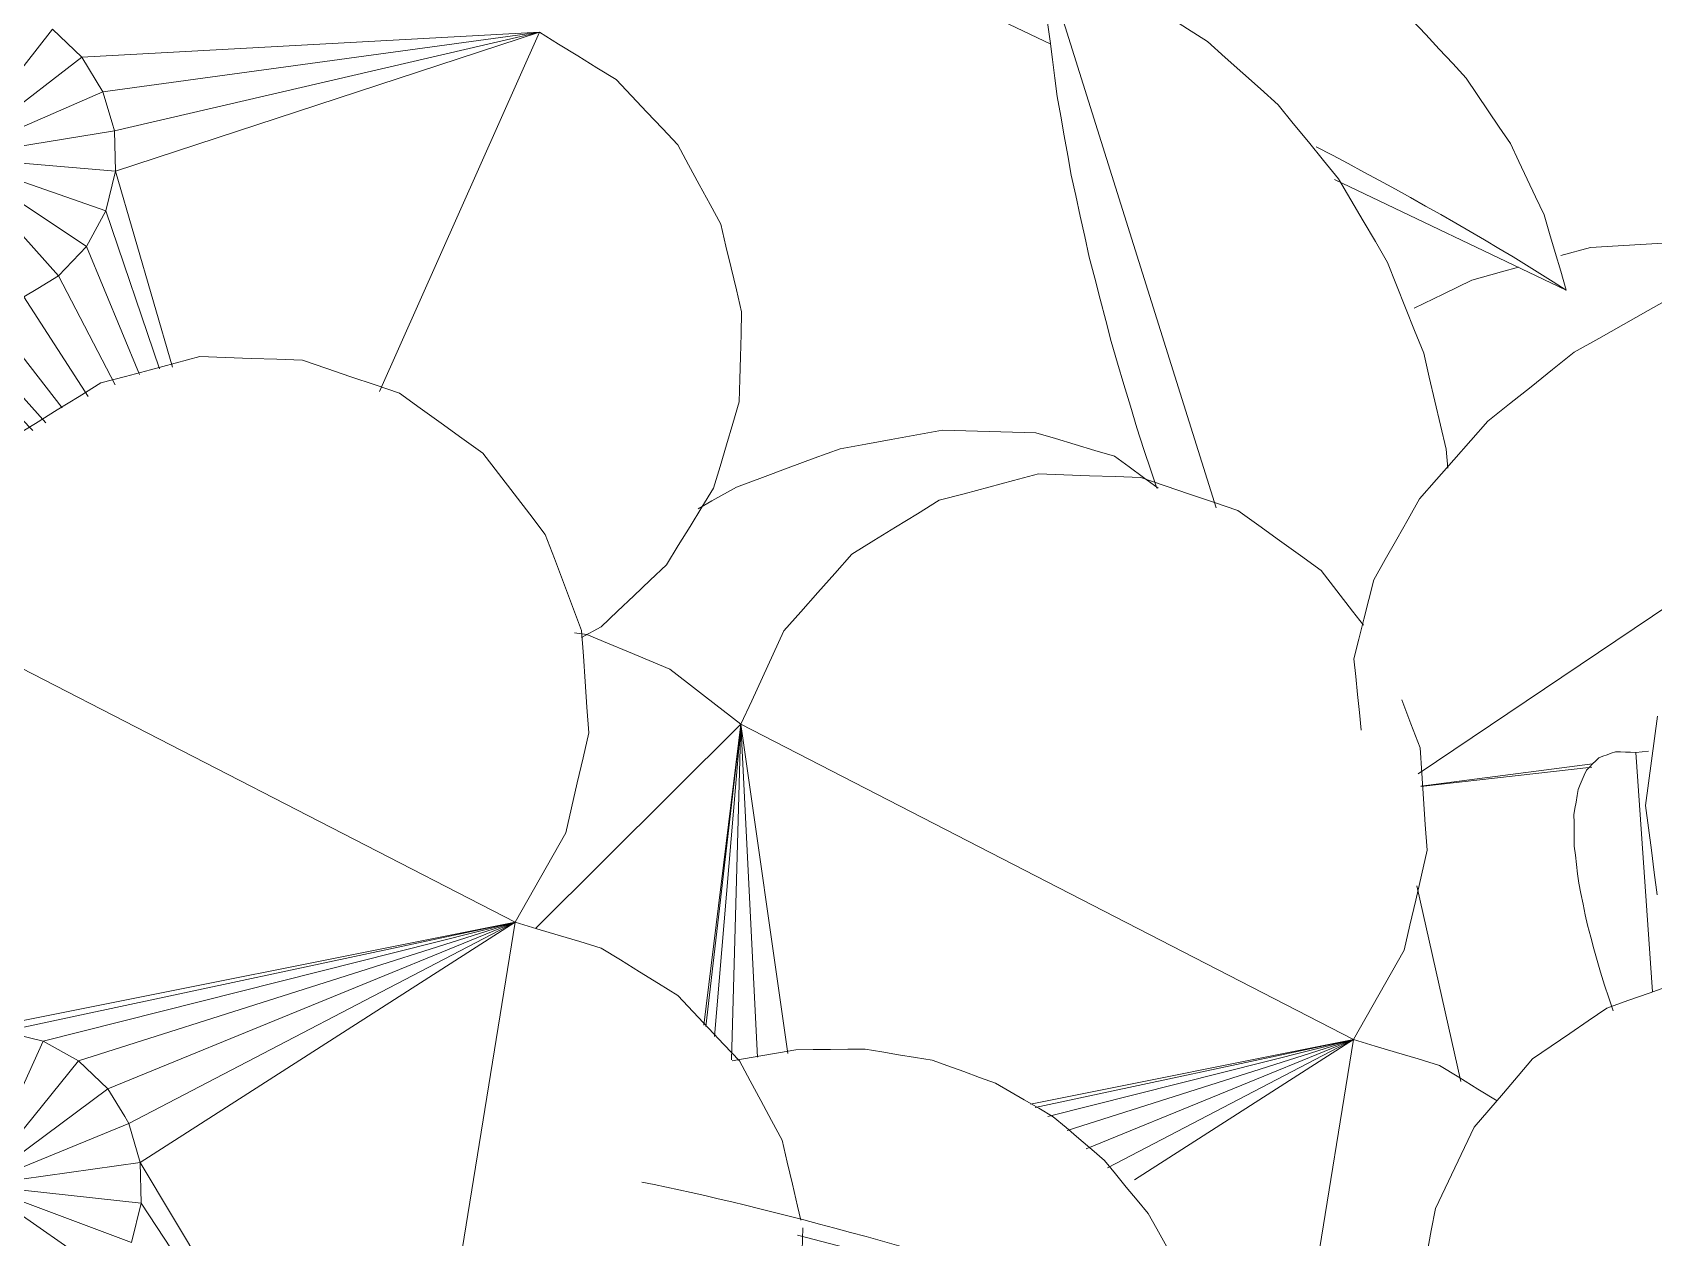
# Model space of a CAD drawing. Header units: metres. Extents: x -18.34 to -13.25, y -25.49 to -16.26.
# Drawn here: x -17.1471 to -17.0595, y -21.1361 to -21.071 of the extents above; entities that cross this region are included whole.
import ezdxf

# ---------------------------------------------------------------- set-up
doc = ezdxf.new("R2010")
doc.units = ezdxf.units.M
doc.layers.add('Importações nas famílias', color=7, linetype='Continuous', lineweight=5)
doc.layers.add('Vegetação', color=7, linetype='Continuous', lineweight=5)

# ---------------------------------------------------------------- blocks, each defined once
blk = doc.blocks.new('Planta_pergolado_12200 - plantas pergolado_skp_Component_12-V767-Pavimento 02 - Executivo')
at = {"layer": 'Importações nas famílias', "color": 9}
blk.add_line((0.474209, 0.037896), (0.496361, 0.043664), dxfattribs=at)
at = {"layer": 'Importações nas famílias', "color": 9, "flags": 128}
for points in [[(0.492589, 0.042412), (0.493532, 0.042725), (0.494475, 0.043038), (0.495418, 0.043351), (0.496361, 0.043664)], [(0.496361, 0.043664), (0.496024, 0.042754), (0.495688, 0.041844), (0.495351, 0.040934), (0.495014, 0.040024)], [(0.488817, 0.041204), (0.48976, 0.041506), (0.490703, 0.041808), (0.491646, 0.04211), (0.492589, 0.042412)], [(0.485087, 0.040054), (0.486019, 0.040341), (0.486952, 0.040629), (0.487885, 0.040916), (0.488817, 0.041204)], [(0.481439, 0.038975), (0.482351, 0.039245), (0.483263, 0.039515), (0.484175, 0.039784), (0.485087, 0.040054)], [(0.495014, 0.040024), (0.494547, 0.039202), (0.49408, 0.038379), (0.493613, 0.037556), (0.493145, 0.036734)], [(0.477915, 0.03798), (0.478796, 0.038229), (0.479677, 0.038478), (0.480558, 0.038727), (0.481439, 0.038975)], [(0.474554, 0.037079), (0.475394, 0.037304), (0.476235, 0.037529), (0.477075, 0.037755), (0.477915, 0.03798)], [(0.471393, 0.036281), (0.472183, 0.036481), (0.472973, 0.03668), (0.473764, 0.036879), (0.474554, 0.037079)], [(0.468466, 0.035597), (0.469198, 0.035768), (0.46993, 0.035939), (0.470661, 0.03611), (0.471393, 0.036281)], [(0.493145, 0.036734), (0.492559, 0.036018), (0.491972, 0.035302), (0.491385, 0.034586), (0.490798, 0.033871)], [(0.465808, 0.035034), (0.466473, 0.035174), (0.467137, 0.035315), (0.467802, 0.035456), (0.468466, 0.035597)], [(0.490798, 0.033871), (0.490105, 0.033278), (0.489412, 0.032686), (0.488719, 0.032094), (0.488027, 0.031502)], [(0.488027, 0.031502), (0.487244, 0.031047), (0.486462, 0.030592), (0.485679, 0.030137), (0.484897, 0.029682)], [(0.484897, 0.029682), (0.484043, 0.029376), (0.48319, 0.029069), (0.482336, 0.028762), (0.481482, 0.028456)], [(0.474123, 0.027881), (0.47318, 0.028047), (0.472237, 0.028213), (0.471294, 0.02838), (0.470678, 0.028488)], [(0.481482, 0.028456), (0.480577, 0.028304), (0.479672, 0.028153), (0.478768, 0.028002), (0.477863, 0.027851)], [(0.477863, 0.027851), (0.476928, 0.027858), (0.475993, 0.027866), (0.475058, 0.027873), (0.474123, 0.027881)]]:
    blk.add_lwpolyline(points, dxfattribs=at)
blk = doc.blocks.new('Planta_pergolado_12200 - plantas pergolado_skp_Component_12-V770-Pavimento 02 - Executivo')
at = {"layer": 'Importações nas famílias', "color": 9}
for p, q in [((0.51949, 0.011823), (0.52039, 0.024762)), ((0.52018, 0.011751), (0.51949, 0.011823))]:
    blk.add_line(p, q, dxfattribs=at)
at = {"layer": 'Importações nas famílias', "color": 9, "flags": 128}
for points in [[(0.517585, 0.0237), (0.517813, 0.024392), (0.518042, 0.025085), (0.51827, 0.025777)], [(0.516887, 0.02116), (0.517061, 0.021795), (0.517236, 0.02243), (0.51741, 0.023065), (0.517585, 0.0237)], [(0.516413, 0.018878), (0.516532, 0.019449), (0.51665, 0.020019), (0.516769, 0.02059), (0.516887, 0.02116)], [(0.516169, 0.016879), (0.51623, 0.017379), (0.516291, 0.017878), (0.516352, 0.018378), (0.516413, 0.018878)], [(0.516156, 0.015185), (0.516159, 0.015608), (0.516163, 0.016032), (0.516166, 0.016455), (0.516169, 0.016879)], [(0.516376, 0.013815), (0.516321, 0.014157), (0.516266, 0.0145), (0.516211, 0.014842), (0.516156, 0.015185)], [(0.516826, 0.012784), (0.516713, 0.013042), (0.516601, 0.013299), (0.516488, 0.013557), (0.516376, 0.013815)], [(0.5175, 0.012104), (0.517331, 0.012274), (0.517163, 0.012444), (0.516994, 0.012614), (0.516826, 0.012784)], [(0.518391, 0.011782), (0.518168, 0.011863), (0.517946, 0.011943), (0.517723, 0.012024), (0.5175, 0.012104)], [(0.51949, 0.011823), (0.519215, 0.011813), (0.518941, 0.011803), (0.518666, 0.011793), (0.518391, 0.011782)]]:
    blk.add_lwpolyline(points, dxfattribs=at)
blk = doc.blocks.new('Planta_pergolado_12200 - plantas pergolado_skp_Component_17-V3016-Pavimento 02 - Executivo')
at = {"layer": 'Importações nas famílias', "color": 9, "flags": 128}
for points in [[(0.520023, -0.014691), (0.520182, -0.013485), (0.520342, -0.012279), (0.520501, -0.011074), (0.520661, -0.009868)], [(0.520652, -0.019516), (0.520495, -0.01831), (0.520338, -0.017104), (0.52018, -0.015897), (0.520023, -0.014691)], [(0.517927, -0.025631), (0.519072, -0.025227), (0.520217, -0.024823), (0.521362, -0.024419), (0.522507, -0.024016)], [(0.513921, -0.028379), (0.514923, -0.027692), (0.515924, -0.027005), (0.516925, -0.026318), (0.517927, -0.025631)], [(0.510763, -0.032072), (0.511553, -0.031149), (0.512342, -0.030226), (0.513132, -0.029302), (0.513921, -0.028379)], [(0.508668, -0.03646), (0.509192, -0.035363), (0.509715, -0.034266), (0.510239, -0.033169), (0.510763, -0.032072)], [(0.507778, -0.041243), (0.508001, -0.040047), (0.508223, -0.038851), (0.508445, -0.037656), (0.508668, -0.03646)]]:
    blk.add_lwpolyline(points, dxfattribs=at)
blk = doc.blocks.new('Planta_pergolado_12200 - plantas pergolado_skp_Component_16-V3017-Pavimento 02 - Executivo')
blk.add_blockref('Planta_pergolado_12200 - plantas pergolado_skp_Component_17-V3016-Pavimento 02 - Executivo', (0, 0))
at = {"extrusion": (0, 0, -1), "zscale": -1, "rotation": 180}
for name in ['Planta_pergolado_12200 - plantas pergolado_skp_Component_12-V770-Pavimento 02 - Executivo', 'Planta_pergolado_12200 - plantas pergolado_skp_Component_12-V767-Pavimento 02 - Executivo']:
    blk.add_blockref(name, (0, 0), dxfattribs=at)
blk = doc.blocks.new('Planta_pergolado_12200 - plantas pergolado_skp_Component_17-V3027-Pavimento 02 - Executivo')
at = {"layer": 'Importações nas famílias', "color": 9}
for p, q in [((0.425865, -0.00396), (0.458958, -0.020997)), ((0.458958, -0.020997), (0.429133, -0.026956)), ((0.431323, -0.026906), (0.458958, -0.020997)), ((0.433451, -0.027426), (0.458958, -0.020997)), ((0.458958, -0.020997), (0.435372, -0.028479)), ((0.458958, -0.020997), (0.436955, -0.029995)), ((0.438093, -0.03187), (0.458958, -0.020997)), ((0.438707, -0.033976), (0.458958, -0.020997)), ((0.452996, -0.057802), (0.458958, -0.020997)), ((0.433451, -0.027426), (0.431323, -0.026906)), ((0.429943, -0.035201), (0.433451, -0.027426)), ((0.435372, -0.028479), (0.433451, -0.027426)), ((0.429943, -0.035201), (0.435372, -0.028479)), ((0.436955, -0.029995), (0.435372, -0.028479)), ((0.429943, -0.035201), (0.436955, -0.029995)), ((0.437864, -0.031493), (0.436955, -0.029995)), ((0.437864, -0.031493), (0.438093, -0.03187)), ((0.438093, -0.03187), (0.429943, -0.035201)), ((0.438093, -0.03187), (0.438707, -0.033976)), ((0.429943, -0.035201), (0.438707, -0.033976)), ((0.438707, -0.033976), (0.438756, -0.03617)), ((0.438707, -0.033976), (0.452996, -0.057802)), ((0.429943, -0.035201), (0.438236, -0.038302)), ((0.437184, -0.040227), (0.429943, -0.035201)), ((0.429943, -0.035201), (0.438756, -0.03617)), ((0.438756, -0.03617), (0.438236, -0.038302)), ((0.452996, -0.057802), (0.438756, -0.03617))]:
    blk.add_line(p, q, dxfattribs=at)
at = {"layer": 'Importações nas famílias', "color": 9, "flags": 128}
for points in [[(0.436577, 0.008143), (0.437915, 0.008498), (0.439254, 0.008853), (0.440593, 0.009208), (0.441931, 0.009563)], [(0.441931, 0.009563), (0.443315, 0.009515), (0.444699, 0.009467), (0.446082, 0.00942), (0.447466, 0.009372)], [(0.447466, 0.009372), (0.448777, 0.008925), (0.450087, 0.008478), (0.451398, 0.008032), (0.452709, 0.007585)], [(0.43186, 0.005232), (0.433039, 0.005959), (0.434219, 0.006687), (0.435398, 0.007415), (0.436577, 0.008143)], [(0.452709, 0.007585), (0.453834, 0.006778), (0.45496, 0.00597), (0.456085, 0.005163), (0.457211, 0.004355)], [(0.457211, 0.004355), (0.458055, 0.003256), (0.458899, 0.002157), (0.459743, 0.001058), (0.460587, -0.000041)], [(0.460587, -0.000041), (0.461078, -0.001338), (0.461569, -0.002635), (0.462059, -0.003932), (0.46255, -0.005228)], [(0.46255, -0.005228), (0.462646, -0.006612), (0.462741, -0.007996), (0.462836, -0.00938), (0.462932, -0.010764)], [(0.462932, -0.010764), (0.462623, -0.012116), (0.462315, -0.013469), (0.462007, -0.014821), (0.461699, -0.016174)], [(0.461699, -0.016174), (0.461014, -0.01738), (0.460328, -0.018585), (0.459643, -0.019791), (0.458958, -0.020997)], [(0.458958, -0.020997), (0.460121, -0.021346), (0.461284, -0.021695), (0.462447, -0.022045), (0.46361, -0.022394)], [(0.46361, -0.022394), (0.464643, -0.023033), (0.465676, -0.023672), (0.466709, -0.024312), (0.467741, -0.024951)], [(0.467741, -0.024951), (0.468574, -0.025836), (0.469407, -0.026721), (0.470239, -0.027606), (0.471072, -0.028492)], [(0.471072, -0.028492), (0.471647, -0.029563), (0.472222, -0.030634), (0.472798, -0.031705), (0.473373, -0.032776)], [(0.473373, -0.032776), (0.473652, -0.03396), (0.473931, -0.035144), (0.47421, -0.036328), (0.474392, -0.037099)], [(0.474489, -0.037512), (0.474453, -0.038728), (0.474416, -0.039944), (0.47438, -0.04116), (0.474343, -0.042376)]]:
    blk.add_lwpolyline(points, dxfattribs=at)
blk = doc.blocks.new('Planta_pergolado_12200 - plantas pergolado_skp_Component_16-V3028-Pavimento 02 - Executivo')
blk.add_blockref('Planta_pergolado_12200 - plantas pergolado_skp_Component_17-V3027-Pavimento 02 - Executivo', (0, 0))
blk = doc.blocks.new('Planta_pergolado_12200 - plantas pergolado_skp_Component_17-V3031-Pavimento 02 - Executivo')
at = {"layer": 'Importações nas famílias', "color": 9}
for p, q in [((0.428551, 0.020337), (0.433956, 0.027264)), ((0.435544, 0.025751), (0.433956, 0.027264)), ((0.460269, 0.027088), (0.435544, 0.025751)), ((0.460269, 0.027088), (0.436687, 0.023878)), ((0.437307, 0.021773), (0.460269, 0.027088)), ((0.437362, 0.019579), (0.460269, 0.027088)), ((0.451622, 0.007688), (0.460269, 0.027088)), ((0.428551, 0.020337), (0.435544, 0.025751)), ((0.436687, 0.023878), (0.435544, 0.025751)), ((0.428551, 0.020337), (0.436687, 0.023878)), ((0.437182, 0.022196), (0.436687, 0.023878)), ((0.437182, 0.022196), (0.437307, 0.021773)), ((0.437307, 0.021773), (0.428551, 0.020337)), ((0.437307, 0.021773), (0.437362, 0.019579)), ((0.428551, 0.020337), (0.435802, 0.01552)), ((0.434293, 0.013931), (0.428551, 0.020337)), ((0.428551, 0.020337), (0.436849, 0.017446)), ((0.428551, 0.020337), (0.437362, 0.019579)), ((0.437362, 0.019579), (0.436849, 0.017446)), ((0.437362, 0.019579), (0.440453, 0.008988)), ((0.436849, 0.017446), (0.435802, 0.01552)), ((0.439739, 0.008908), (0.436849, 0.017446)), ((0.435802, 0.01552), (0.434293, 0.013931)), ((0.438667, 0.0086), (0.435802, 0.01552)), ((0.433173, 0.013246), (0.432424, 0.012789)), ((0.434293, 0.013931), (0.433173, 0.013246)), ((0.437348, 0.008033), (0.434293, 0.013931)), ((0.432894, 0.005572), (0.426004, 0.012633)), ((0.435885, 0.007404), (0.432424, 0.012789)), ((0.433595, 0.005983), (0.428133, 0.012117)), ((0.434478, 0.006798), (0.430323, 0.01217)), ((0.463609, -0.005027), (0.462541, -0.005605))]:
    blk.add_line(p, q, dxfattribs=at)
at = {"layer": 'Importações nas famílias', "color": 9, "flags": 128}
for points in [[(0.460269, 0.027088), (0.461304, 0.02645), (0.462339, 0.025812), (0.463374, 0.025174), (0.464409, 0.024537)], [(0.464409, 0.024537), (0.465244, 0.023653), (0.466079, 0.022769), (0.466914, 0.021885), (0.467749, 0.021001)], [(0.467749, 0.021001), (0.468328, 0.01993), (0.468906, 0.01886), (0.469485, 0.01779), (0.470063, 0.01672)], [(0.470063, 0.01672), (0.470346, 0.015536), (0.470628, 0.014353), (0.470911, 0.013169), (0.471193, 0.011986)], [(0.471193, 0.011986), (0.47116, 0.01077), (0.471127, 0.009554), (0.471094, 0.008338), (0.471061, 0.007122)], [(0.471061, 0.007122), (0.470715, 0.005956), (0.470369, 0.004791), (0.470024, 0.003625), (0.469678, 0.002459)], [(0.469678, 0.002459), (0.469042, 0.001423), (0.468407, 0.000388), (0.467771, -0.000648), (0.467136, -0.001684)], [(0.467136, -0.001684), (0.466254, -0.00252), (0.465372, -0.003356), (0.464491, -0.004191), (0.463609, -0.005027)]]:
    blk.add_lwpolyline(points, dxfattribs=at)
blk = doc.blocks.new('Planta_pergolado_12200 - plantas pergolado_skp_Component_16-V3032-Pavimento 02 - Executivo')
blk.add_blockref('Planta_pergolado_12200 - plantas pergolado_skp_Component_17-V3031-Pavimento 02 - Executivo', (0, 0))
blk = doc.blocks.new('Planta_pergolado_12200 - plantas pergolado_skp_Component_17-V3041-Pavimento 02 - Executivo')
at = {"layer": 'Importações nas famílias', "color": 9}
for p, q in [((0.462164, -0.005356), (0.462832, -0.005446)), ((0.471154, -0.010298), (0.460065, -0.021329)), ((0.469153, -0.026564), (0.471154, -0.010298)), ((0.469263, -0.026633), (0.471154, -0.010298)), ((0.469732, -0.027174), (0.471154, -0.010298)), ((0.470637, -0.028432), (0.471154, -0.010298)), ((0.471154, -0.010298), (0.504247, -0.027335)), ((0.473682, -0.02808), (0.471154, -0.010298)), ((0.472043, -0.02828), (0.471154, -0.010298)), ((0.504247, -0.027335), (0.486788, -0.030824)), ((0.487053, -0.031012), (0.504247, -0.027335)), ((0.487736, -0.031496), (0.504247, -0.027335)), ((0.504247, -0.027335), (0.488784, -0.03224)), ((0.504247, -0.027335), (0.489795, -0.033245)), ((0.490954, -0.034262), (0.504247, -0.027335)), ((0.492422, -0.034914), (0.504247, -0.027335)), ((0.500682, -0.049343), (0.504247, -0.027335))]:
    blk.add_line(p, q, dxfattribs=at)
at = {"layer": 'Importações nas famílias', "color": 9, "flags": 128}
for points in [[(0.481867, 0.001805), (0.483205, 0.00216), (0.484544, 0.002515), (0.485882, 0.00287), (0.487221, 0.003225)], [(0.487221, 0.003225), (0.488605, 0.003177), (0.489989, 0.003129), (0.491372, 0.003082), (0.492756, 0.003034)], [(0.492756, 0.003034), (0.494067, 0.002587), (0.495377, 0.00214), (0.496688, 0.001694), (0.497998, 0.001247)], [(0.47715, -0.001106), (0.478329, -0.000379), (0.479508, 0.000349), (0.480687, 0.001077), (0.481867, 0.001805)], [(0.497998, 0.001247), (0.499124, 0.00044), (0.500249, -0.000368), (0.501375, -0.001175), (0.5025, -0.001983)], [(0.473475, -0.005259), (0.474394, -0.004221), (0.475312, -0.003183), (0.476231, -0.002145), (0.47715, -0.001106)], [(0.5025, -0.001983), (0.503345, -0.003082), (0.504189, -0.004181), (0.504782, -0.004953)], [(0.462832, -0.005446), (0.463952, -0.005915), (0.465072, -0.006385), (0.466192, -0.006854), (0.467312, -0.007323)], [(0.471154, -0.010298), (0.471734, -0.009039), (0.472315, -0.007779), (0.472895, -0.006519), (0.473475, -0.005259)], [(0.467312, -0.007323), (0.468273, -0.008067), (0.469233, -0.008811), (0.470194, -0.009555), (0.471154, -0.010298)], [(0.506859, -0.008973), (0.507349, -0.01027), (0.50784, -0.011566)], [(0.50784, -0.011566), (0.507935, -0.01295), (0.508031, -0.014334), (0.508126, -0.015718), (0.508221, -0.017102)], [(0.508221, -0.017102), (0.507913, -0.018454), (0.507605, -0.019807), (0.507297, -0.021159), (0.506989, -0.022512)], [(0.506989, -0.022512), (0.506303, -0.023718), (0.505618, -0.024923), (0.504933, -0.026129), (0.504247, -0.027335)], [(0.504247, -0.027335), (0.50541, -0.027684), (0.506573, -0.028033), (0.507736, -0.028383), (0.508899, -0.028732)], [(0.508899, -0.028732), (0.509932, -0.029371), (0.510965, -0.03001), (0.511998, -0.03065)]]:
    blk.add_lwpolyline(points, dxfattribs=at)
blk = doc.blocks.new('Planta_pergolado_12200 - plantas pergolado_skp_Component_16-V3042-Pavimento 02 - Executivo')
blk.add_blockref('Planta_pergolado_12200 - plantas pergolado_skp_Component_17-V3041-Pavimento 02 - Executivo', (0, 0))
blk = doc.blocks.new('Planta_pergolado_12200 - plantas pergolado_skp_-V3068-Pavimento 02 - Executivo')
for name in ['Planta_pergolado_12200 - plantas pergolado_skp_Component_16-V3032-Pavimento 02 - Executivo', 'Planta_pergolado_12200 - plantas pergolado_skp_Component_16-V3028-Pavimento 02 - Executivo', 'Planta_pergolado_12200 - plantas pergolado_skp_Component_16-V3017-Pavimento 02 - Executivo', 'Planta_pergolado_12200 - plantas pergolado_skp_Component_16-V3042-Pavimento 02 - Executivo']:
    blk.add_blockref(name, (0, 0))
blk = doc.blocks.new('Planta_pergolado_12200 - plantas pergolado_skp_-V3129-Pavimento 02 - Executivo')
blk.add_blockref('Planta_pergolado_12200 - plantas pergolado_skp_-V3068-Pavimento 02 - Executivo', (0, 0))
blk = doc.blocks.new('Planta_pergolado_12200 - plantas pergolado_skp_Component_12-V3339-Pavimento 02 - Executivo')
at = {"layer": 'Importações nas famílias', "color": 9}
for p, q in [((0.475502, 0.032362), (0.487895, 0.026447)), ((0.502226, 0.020896), (0.503103, 0.020447)), ((0.503222, 0.019131), (0.515743, 0.013155))]:
    blk.add_line(p, q, dxfattribs=at)
at = {"layer": 'Importações nas famílias', "color": 9, "flags": 128}
for points in [[(0.487874, 0.03533), (0.486807, 0.035241), (0.48574, 0.035151), (0.484673, 0.035062), (0.483606, 0.034973)], [(0.492154, 0.035039), (0.491084, 0.035112), (0.490014, 0.035185), (0.488944, 0.035257), (0.487874, 0.03533)], [(0.496345, 0.034107), (0.495297, 0.03434), (0.494249, 0.034573), (0.493202, 0.034806), (0.492154, 0.035039)], [(0.483606, 0.034973), (0.482567, 0.034724), (0.481528, 0.034474), (0.480489, 0.034225), (0.479449, 0.033976)], [(0.479449, 0.033976), (0.478463, 0.033572), (0.477476, 0.033169), (0.476489, 0.032765), (0.475718, 0.032451)], [(0.500348, 0.032555), (0.499347, 0.032943), (0.498346, 0.033331), (0.497345, 0.033719), (0.496345, 0.034107)], [(0.50407, 0.03042), (0.503139, 0.030953), (0.502209, 0.031487), (0.501278, 0.032021), (0.500348, 0.032555)], [(0.475502, 0.032362), (0.476282, 0.032096), (0.477062, 0.03183), (0.477842, 0.031563), (0.478622, 0.031297)], [(0.478622, 0.031297), (0.479445, 0.030993), (0.480267, 0.030689), (0.48109, 0.030385), (0.481913, 0.03008)], [(0.481913, 0.03008), (0.482769, 0.029742), (0.483625, 0.029403), (0.484481, 0.029064), (0.485337, 0.028725)], [(0.507423, 0.027751), (0.506585, 0.028418), (0.505746, 0.029085), (0.504908, 0.029752), (0.50407, 0.03042)], [(0.485337, 0.028725), (0.486217, 0.028356), (0.487097, 0.027986), (0.487761, 0.027707)], [(0.510329, 0.024613), (0.509603, 0.025397), (0.508876, 0.026182), (0.50815, 0.026967), (0.507423, 0.027751)], [(0.51272, 0.021077), (0.512122, 0.021961), (0.511524, 0.022845), (0.510927, 0.023729), (0.510329, 0.024613)], [(0.514539, 0.017228), (0.514084, 0.01819), (0.513629, 0.019152), (0.513174, 0.020115), (0.51272, 0.021077)], [(0.503103, 0.020447), (0.503954, 0.019991), (0.504806, 0.019534), (0.505657, 0.019077), (0.506508, 0.01862)], [(0.506508, 0.01862), (0.507325, 0.018161), (0.508141, 0.017701), (0.508958, 0.017242), (0.509774, 0.016782)], [(0.509774, 0.016782), (0.510546, 0.016325), (0.511319, 0.015868), (0.512091, 0.015411), (0.512864, 0.014954)], [(0.515743, 0.013155), (0.515442, 0.014173), (0.515141, 0.015191), (0.51484, 0.01621), (0.514539, 0.017228)], [(0.512864, 0.014954), (0.513584, 0.014504), (0.514304, 0.014054), (0.515024, 0.013605), (0.515743, 0.013155)]]:
    blk.add_lwpolyline(points, dxfattribs=at)
blk = doc.blocks.new('Planta_pergolado_12200 - plantas pergolado_skp_Component_16-V3341-Pavimento 02 - Executivo')
blk.add_blockref('Planta_pergolado_12200 - plantas pergolado_skp_Component_12-V3339-Pavimento 02 - Executivo', (0, 0))
blk = doc.blocks.new('Planta_pergolado_12200 - plantas pergolado_skp_Component_12-V2461-Pavimento 02 - Executivo')
at = {"layer": 'Importações nas famílias', "color": 9}
for p, q in [((0.487428, -0.031333), (0.496832, -0.001392)), ((0.509339, -0.003535), (0.509252, -0.004572))]:
    blk.add_line(p, q, dxfattribs=at)
at = {"layer": 'Importações nas famílias', "color": 9, "flags": 128}
for points in [[(0.492534, -0.005725), (0.492924, -0.004552), (0.493313, -0.003378), (0.493617, -0.002463)], [(0.509252, -0.004572), (0.508948, -0.005868), (0.508644, -0.007163), (0.50834, -0.008458), (0.508036, -0.009753)], [(0.491156, -0.01038), (0.491501, -0.009216), (0.491845, -0.008053), (0.49219, -0.006889), (0.492534, -0.005725)], [(0.489974, -0.014947), (0.49027, -0.013805), (0.490565, -0.012663), (0.490861, -0.011522), (0.491156, -0.01038)], [(0.508036, -0.009753), (0.507549, -0.010978), (0.507061, -0.012203), (0.506573, -0.013429), (0.506085, -0.014654)], [(0.506085, -0.014654), (0.505425, -0.015781), (0.504765, -0.016908), (0.504104, -0.018035), (0.503444, -0.019162)], [(0.489, -0.019373), (0.489244, -0.018267), (0.489487, -0.01716), (0.489731, -0.016053), (0.489974, -0.014947)], [(0.503444, -0.019162), (0.502627, -0.020165), (0.50181, -0.021167), (0.500992, -0.022169), (0.500175, -0.023171)], [(0.488246, -0.023611), (0.488435, -0.022551), (0.488623, -0.021492), (0.488812, -0.020433), (0.489, -0.019373)], [(0.48772, -0.027612), (0.487852, -0.026612), (0.487983, -0.025612), (0.488115, -0.024611), (0.488246, -0.023611)], [(0.500175, -0.023171), (0.49922, -0.024025), (0.498265, -0.024879), (0.497309, -0.025733), (0.496354, -0.026587)], [(0.496354, -0.026587), (0.495284, -0.027273), (0.494213, -0.027958), (0.493142, -0.028644), (0.492072, -0.029329)], [(0.487428, -0.031333), (0.487501, -0.030403), (0.487574, -0.029473), (0.487647, -0.028543), (0.48772, -0.027612)], [(0.492072, -0.029329), (0.490911, -0.02983), (0.48975, -0.030331), (0.488589, -0.030832), (0.487428, -0.031333)]]:
    blk.add_lwpolyline(points, dxfattribs=at)
blk = doc.blocks.new('Planta_pergolado_12200 - plantas pergolado_skp_Component_17-V3366-Pavimento 02 - Executivo')
at = {"layer": 'Importações nas famílias', "color": 9}
for p, q in [((0.545057, 0.012154), (0.507734, -0.012978)), ((0.538827, 0.003593), (0.545057, 0.012154)), ((0.539028, 0.003593), (0.545057, 0.012154)), ((0.539563, 0.003592), (0.545057, 0.012154)), ((0.540419, 0.00359), (0.545057, 0.012154)), ((0.541446, 0.003362), (0.545057, 0.012154)), ((0.545057, 0.012154), (0.567701, 0.003007)), ((0.558019, -0.001954), (0.552356, -0.002582)), ((0.552687, -0.002915), (0.557655, -0.002282)), ((0.556889, -0.002972), (0.553277, -0.003548)), ((0.555902, -0.004052), (0.554015, -0.004443)), ((0.507878, -0.013636), (0.517163, -0.012441)), ((0.517112, -0.012625), (0.507883, -0.013659)), ((0.507666, -0.019026), (0.510045, -0.029596))]:
    blk.add_line(p, q, dxfattribs=at)
at = {"layer": 'Importações nas famílias', "color": 9, "flags": 128}
for points in [[(0.561222, 0.02398), (0.562822, 0.024422), (0.564422, 0.024864), (0.566022, 0.025306), (0.567622, 0.025747)], [(0.567622, 0.025747), (0.569126, 0.025832), (0.570629, 0.025917), (0.572133, 0.026002), (0.573636, 0.026087)], [(0.573636, 0.026087), (0.574915, 0.025809), (0.576193, 0.02553), (0.577472, 0.025251), (0.57875, 0.024972)], [(0.57875, 0.024972), (0.579694, 0.024353), (0.580638, 0.023734), (0.581582, 0.023115), (0.582526, 0.022497)], [(0.554982, 0.020938), (0.556542, 0.021699), (0.558102, 0.022459), (0.559662, 0.02322), (0.561222, 0.02398)], [(0.582526, 0.022497), (0.583055, 0.02159), (0.583584, 0.020684), (0.584113, 0.019778), (0.584643, 0.018872)], [(0.549436, 0.01688), (0.550822, 0.017895), (0.552209, 0.018909), (0.553595, 0.019924), (0.554982, 0.020938)], [(0.584643, 0.018872), (0.584711, 0.017756), (0.58478, 0.016641), (0.584849, 0.015525), (0.584918, 0.014409)], [(0.545057, 0.012154), (0.546152, 0.013335), (0.547247, 0.014517), (0.548341, 0.015699), (0.549436, 0.01688)], [(0.527096, 0.014868), (0.528476, 0.015118), (0.529856, 0.015368), (0.531236, 0.015618), (0.532616, 0.015868)], [(0.532616, 0.015868), (0.53388, 0.015833), (0.535143, 0.015798), (0.536407, 0.015764), (0.53767, 0.015729)], [(0.53767, 0.015729), (0.538731, 0.015413), (0.539792, 0.015096), (0.540853, 0.014779), (0.541914, 0.014463)], [(0.521486, 0.012798), (0.522888, 0.013316), (0.524291, 0.013833), (0.525693, 0.01435), (0.527096, 0.014868)], [(0.541914, 0.014463), (0.5427, 0.013885), (0.543486, 0.013308), (0.544271, 0.012731), (0.545057, 0.012154)], [(0.584918, 0.014409), (0.584521, 0.013179), (0.584123, 0.011948), (0.583726, 0.010718), (0.583329, 0.009488)], [(0.516168, 0.0098), (0.517497, 0.01055), (0.518827, 0.011299), (0.520156, 0.012049), (0.521486, 0.012798)], [(0.511504, 0.006077), (0.51267, 0.007008), (0.513836, 0.007939), (0.515002, 0.008869), (0.516168, 0.0098)], [(0.583329, 0.009488), (0.5825, 0.008248), (0.58167, 0.007009), (0.580841, 0.005769), (0.580011, 0.00453)], [(0.507814, 0.001884), (0.508736, 0.002932), (0.509659, 0.00398), (0.510582, 0.005029), (0.511504, 0.006077)], [(0.580011, 0.00453), (0.578821, 0.003387), (0.57763, 0.002244)], [(0.505347, -0.002495), (0.505964, -0.0014), (0.50658, -0.000305), (0.507197, 0.000789), (0.507814, 0.001884)], [(0.504272, -0.00676), (0.504541, -0.005693), (0.50481, -0.004627), (0.505078, -0.003561), (0.505347, -0.002495)], [(0.504663, -0.010621), (0.504565, -0.009655), (0.504468, -0.00869), (0.50437, -0.007725), (0.504272, -0.00676)]]:
    blk.add_lwpolyline(points, dxfattribs=at)
blk = doc.blocks.new('Planta_pergolado_12200 - plantas pergolado_skp_Component_16-V3367-Pavimento 02 - Executivo')
at = {"extrusion": (0, 0, -1), "zscale": -1, "rotation": 180}
blk.add_blockref('Planta_pergolado_12200 - plantas pergolado_skp_Component_12-V2461-Pavimento 02 - Executivo', (0, 0), dxfattribs=at)
blk.add_blockref('Planta_pergolado_12200 - plantas pergolado_skp_Component_17-V3366-Pavimento 02 - Executivo', (0, 0))
blk = doc.blocks.new('Planta_pergolado_12200 - plantas pergolado_skp_Component_17-V1359-Pavimento 02 - Executivo')
at = {"layer": 'Importações nas famílias', "color": 9}
for p, q in [((0.515444, -0.015025), (0.517044, -0.015467)), ((0.523058, -0.015807), (0.524337, -0.015528))]:
    blk.add_line(p, q, dxfattribs=at)
at = {"layer": 'Importações nas famílias', "color": 9, "flags": 128}
for points in [[(0.468835, -0.001349), (0.469578, -0.001768), (0.470908, -0.002518)], [(0.470908, -0.002518), (0.47231, -0.003035), (0.473713, -0.003552), (0.475115, -0.00407), (0.476518, -0.004587)], [(0.491336, -0.004182), (0.492122, -0.003605), (0.492908, -0.003028), (0.493694, -0.00245)], [(0.487092, -0.005449), (0.488153, -0.005132), (0.489214, -0.004815), (0.490275, -0.004499), (0.491336, -0.004182)], [(0.476518, -0.004587), (0.477898, -0.004837), (0.479278, -0.005087), (0.480658, -0.005337), (0.482038, -0.005587)], [(0.482038, -0.005587), (0.483302, -0.005552), (0.484565, -0.005518), (0.485829, -0.005483), (0.487092, -0.005449)], [(0.507524, -0.012179), (0.509084, -0.012939), (0.510644, -0.0137)], [(0.510644, -0.0137), (0.512244, -0.014142), (0.513151, -0.014392)], [(0.517044, -0.015467), (0.518548, -0.015552), (0.520051, -0.015637), (0.521555, -0.015722), (0.523058, -0.015807)]]:
    blk.add_lwpolyline(points, dxfattribs=at)
blk = doc.blocks.new('Planta_pergolado_12200 - plantas pergolado_skp_Component_16-V2464-Pavimento 02 - Executivo')
blk.add_blockref('Planta_pergolado_12200 - plantas pergolado_skp_Component_17-V1359-Pavimento 02 - Executivo', (0, 0))
blk = doc.blocks.new('Planta_pergolado_12200 - plantas pergolado_skp_-V3372-Pavimento 02 - Executivo')
blk.add_blockref('Planta_pergolado_12200 - plantas pergolado_skp_Component_16-V3367-Pavimento 02 - Executivo', (0, 0))
at = {"extrusion": (0, 0, -1), "zscale": -1, "rotation": 180}
blk.add_blockref('Planta_pergolado_12200 - plantas pergolado_skp_Component_16-V2464-Pavimento 02 - Executivo', (0, 0), dxfattribs=at)
blk = doc.blocks.new('Planta_pergolado_12200 - plantas pergolado_skp_-V3373-Pavimento 02 - Executivo')
for name in ['Planta_pergolado_12200 - plantas pergolado_skp_-V3372-Pavimento 02 - Executivo', 'Planta_pergolado_12200 - plantas pergolado_skp_Component_16-V3341-Pavimento 02 - Executivo']:
    blk.add_blockref(name, (0, 0))
blk = doc.blocks.new('Planta_pergolado_12200 - plantas pergolado_skp_-V3374-Pavimento 02 - Executivo')
blk.add_blockref('Planta_pergolado_12200 - plantas pergolado_skp_-V3373-Pavimento 02 - Executivo', (0, 0))
blk = doc.blocks.new('Planta_pergolado_12200 - Planta_pergolado_12200-3075656-Pavimento 02 - Executivo')
for name in ['Planta_pergolado_12200 - plantas pergolado_skp_-V3374-Pavimento 02 - Executivo', 'Planta_pergolado_12200 - plantas pergolado_skp_-V3129-Pavimento 02 - Executivo']:
    blk.add_blockref(name, (0, 0))

msp = doc.modelspace()

# ---------------------------------------------------------------- block references
at = {"layer": 'Vegetação', "color": 9}
msp.add_blockref('Planta_pergolado_12200 - Planta_pergolado_12200-3075656-Pavimento 02 - Executivo', (-17.58, -21.09809), dxfattribs=at)

doc.saveas('drawing.dxf')
